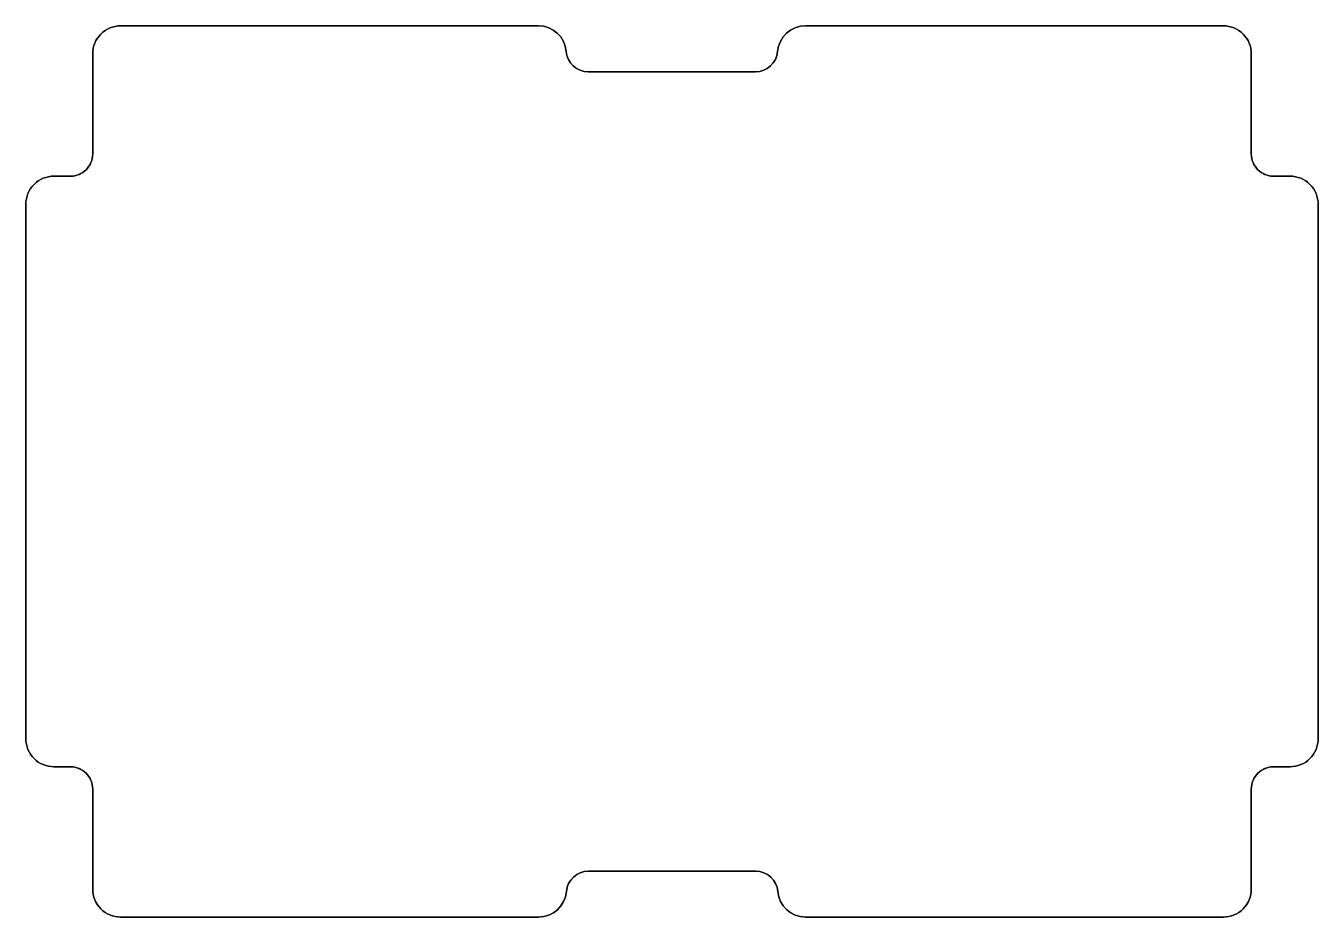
# Model space of a CAD drawing. Header units: millimetres. Extents: x -42 to 112, y -98 to 9.
import ezdxf

# ---------------------------------------------------------------- set-up
doc = ezdxf.new("R2010")
doc.units = ezdxf.units.MM
doc.layers.get('0').update_dxf_attribs({"linetype": 'CONTINUOUS'})

msp = doc.modelspace()

# ---------------------------------------------------------------- linework, layer by layer
for points in [[(19, 8.82, -0.389983), (22.34, 5.75, 0.389983), (24.98, 3.32), (45, 3.32, 0.389983), (47.64, 5.75, -0.389983), (50.98, 8.82), (101, 8.82, -0.414214), (104.35, 5.47), (104.35, -6.53, 0.414214), (107, -9.18), (109, -9.18, -0.414214), (112.35, -12.53), (112.35, -76.53, -0.414214), (109, -79.88), (107, -79.88, 0.414214), (104.35, -82.53), (104.35, -94.53, -0.414214), (101, -97.88), (51, -97.88, -0.389983), (47.66, -94.81, 0.389983), (45.02, -92.38), (25, -92.38, 0.389983), (22.36, -94.81, -0.389983), (19.02, -97.88), (-31, -97.88, -0.414214), (-34.35, -94.53), (-34.35, -82.53, 0.414214), (-37, -79.88), (-39, -79.88, -0.414214), (-42.35, -76.53), (-42.35, -12.53, -0.414214), (-39, -9.18), (-37, -9.18, 0.414214), (-34.35, -6.53), (-34.35, 5.47, -0.414214), (-31, 8.82)], [(24.98, 3.32, -0.389983), (22.34, 5.75, 0.389983), (19, 8.82), (-31, 8.82, 0.414214), (-34.35, 5.47), (-34.35, -6.53, -0.414214), (-37, -9.18), (-39, -9.18, 0.414214), (-42.35, -12.53), (-42.35, -76.53, 0.414214), (-39, -79.88), (-37, -79.88, -0.414214), (-34.35, -82.53), (-34.35, -94.53, 0.414214), (-31, -97.88), (19.02, -97.88, 0.389983), (22.36, -94.81, -0.389983), (25, -92.38), (45.02, -92.38, -0.389983), (47.66, -94.81, 0.389983), (51, -97.88), (101, -97.88, 0.414214), (104.35, -94.53), (104.35, -82.53, -0.414214), (107, -79.88), (109, -79.88, 0.414214), (112.35, -76.53), (112.35, -12.53, 0.414214), (109, -9.18), (107, -9.18, -0.414214), (104.35, -6.53), (104.35, 5.47, 0.414214), (101, 8.82), (50.98, 8.82, 0.389983), (47.64, 5.75, -0.389983), (45, 3.32)]]:
    msp.add_lwpolyline(points, format="xyb", close=True)

doc.saveas('drawing.dxf')
